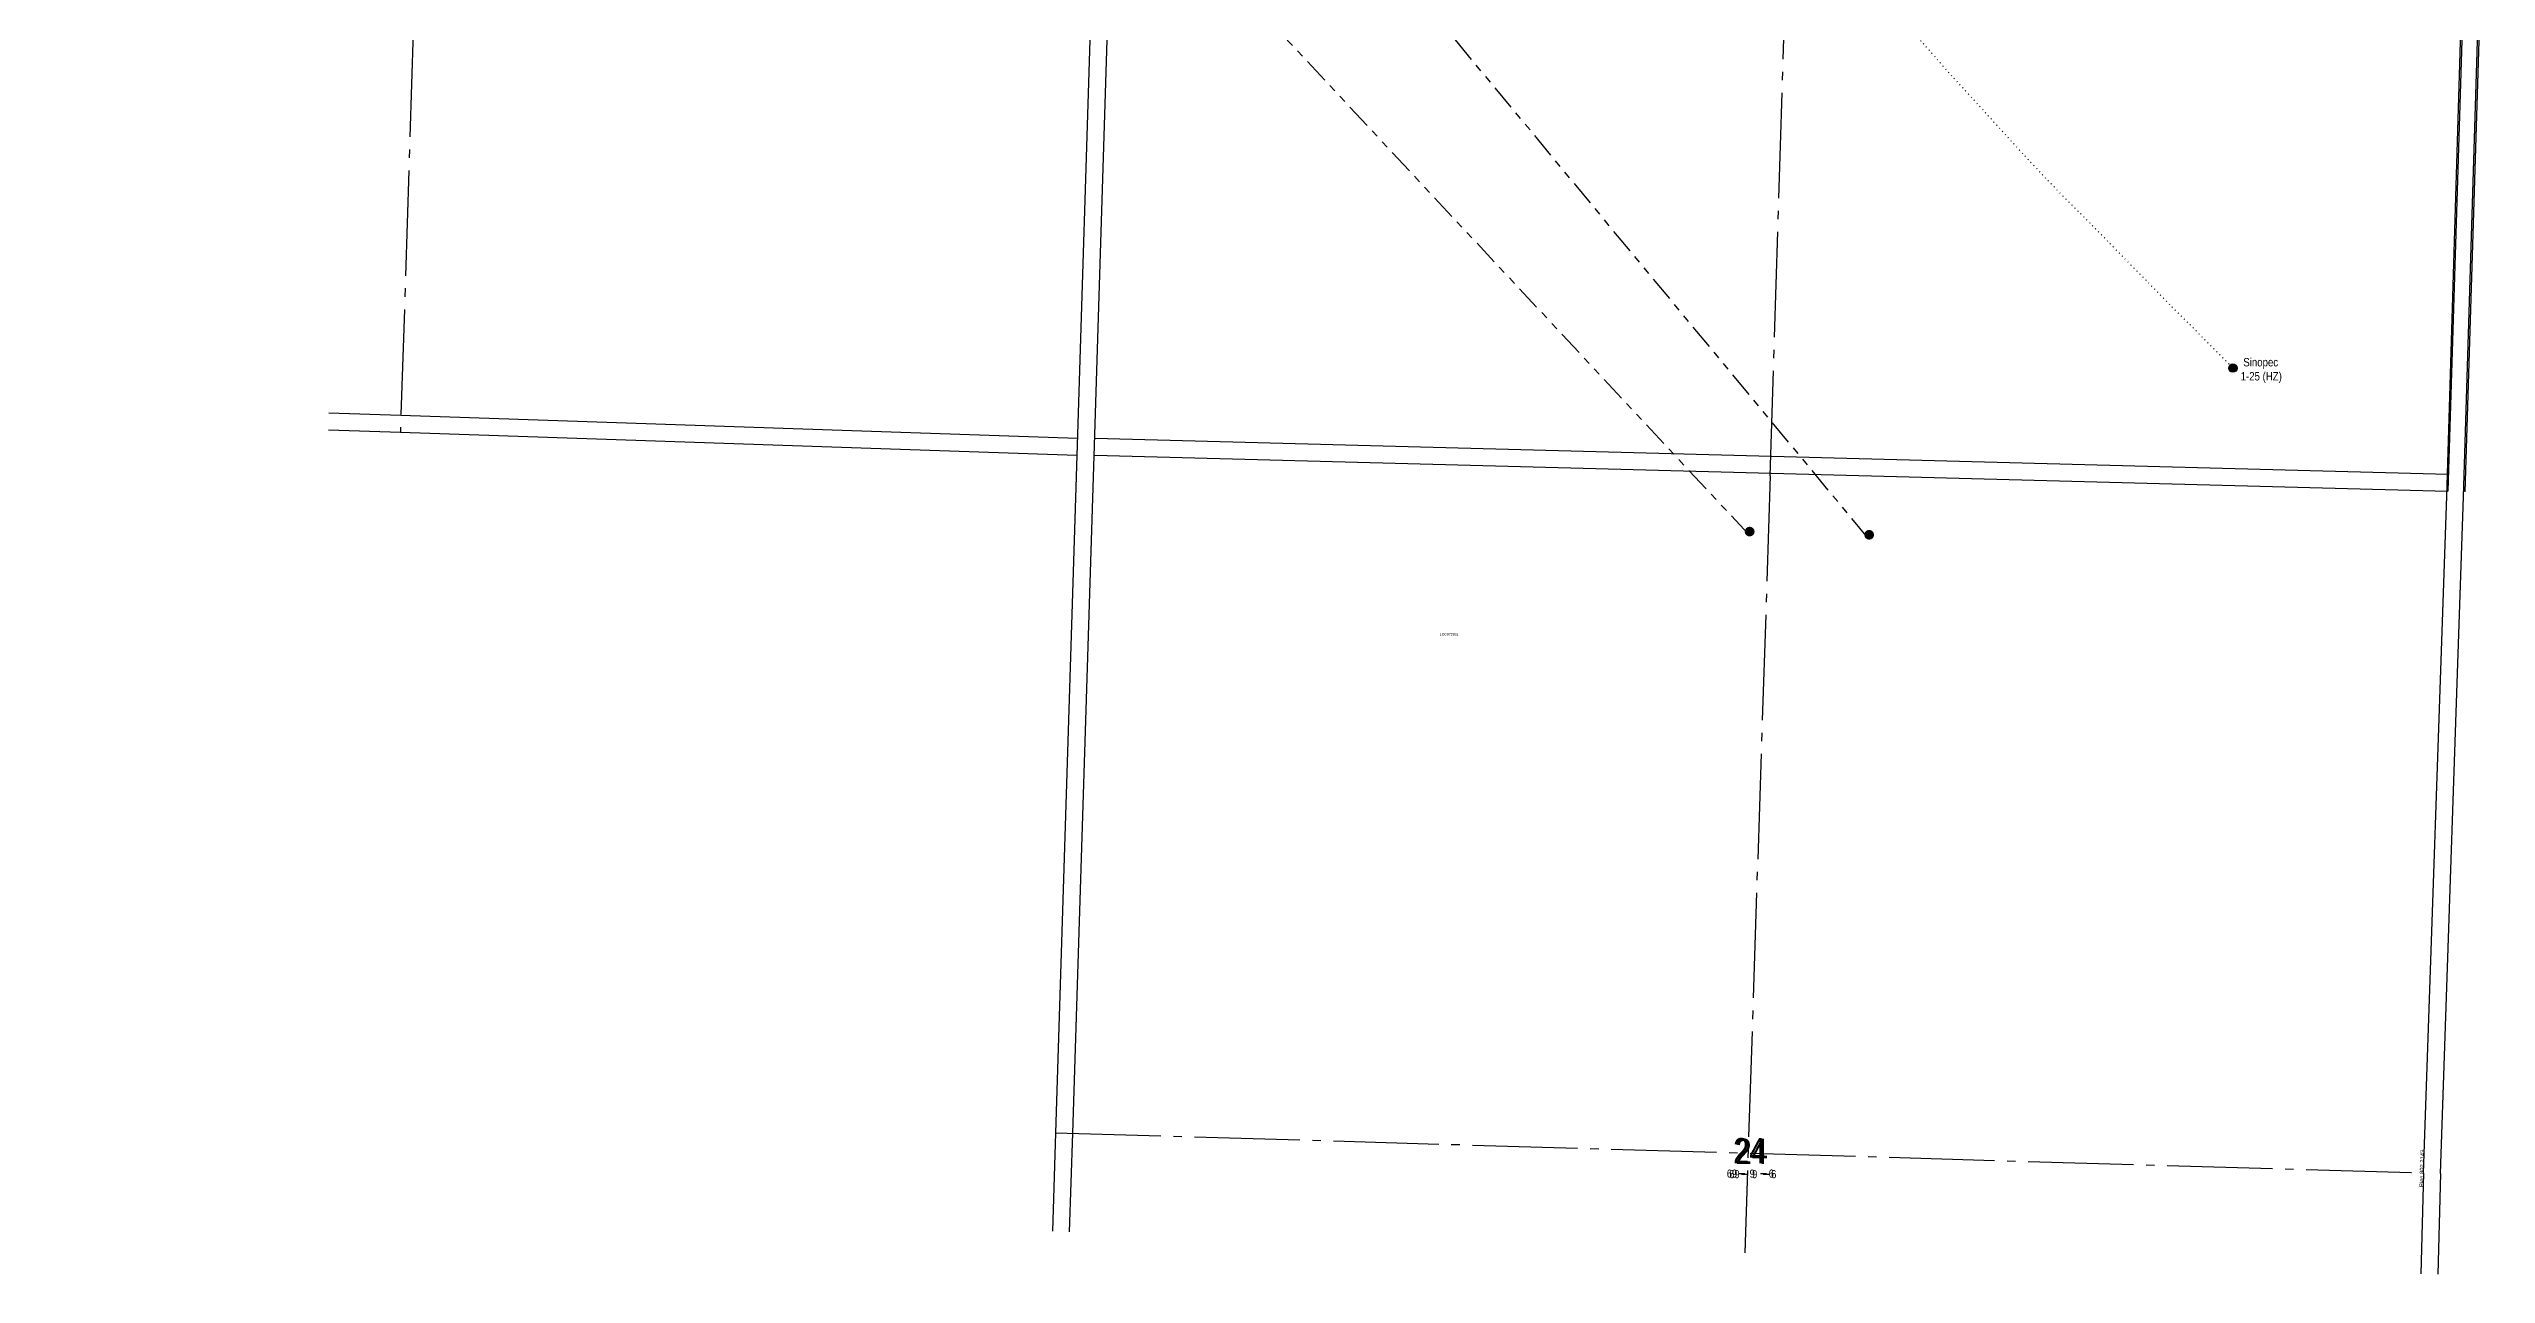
# Model space of a CAD drawing. Extents: x 354611 to 369106, y 6095675 to 6105275.
# Drawn here: x 355070 to 357963, y 6095675 to 6097130 of the extents above; entities that cross this region are included whole.
import ezdxf
from ezdxf.enums import TextEntityAlignment as Align

# ---------------------------------------------------------------- set-up
doc = ezdxf.new("R2010")
doc.units = 0
doc.header["$LTSCALE"] = 5
doc.header["$PDSIZE"] = 0.5
for name, pattern in [('foc-DOT', [1, 0.2, -0.8]), ('foc-DRILLPATH', [14.75, 6, -1.75, 1.75, -1.75, 1.75, -1.75]), ('foc-QUARTERLINE', [33, 25, -3, 2, -3])]:
    doc.linetypes.add(name, pattern=pattern)
doc.layers.get('Defpoints').update_dxf_attribs({"color": 9})
for name, color, linetype in [('10', 1, 'Continuous'), ('9', 3, 'Continuous'), ('ABADATA-DRILL', 8, 'foc-DOT'), ('ABADATA-DRILL-T', 8, 'Continuous'), ('L-BD', 7, 'Continuous'), ('L-MON', 1, 'Continuous'), ('L-SEC', 7, 'Continuous'), ('L-SECLBL', 7, 'Continuous'), ('L-SECQ', 8, 'foc-QUARTERLINE'), ('locations_4c57bcfa-5930-4', 7, 'Continuous'), ('P-PDRILLPATH', 12, 'foc-DRILLPATH')]:
    doc.layers.add(name, color=color, linetype=linetype)
doc.styles.add('80L', font='ARIALN.TTF', dxfattribs={"height": 10})
doc.styles.add('SIMPLEX', font='ARIALN.TTF')

# ---------------------------------------------------------------- blocks, each defined once
blk = doc.blocks.new('plbh')
at = {"layer": 'L-MON'}
h = blk.add_hatch(color=255, dxfattribs=at)
h.dxf.hatch_style = 1
edge = h.paths.add_edge_path()
edge.add_arc((0, 0), 1.16, 0, 360)
h = blk.add_hatch(color=256, dxfattribs=at)
h.dxf.hatch_style = 1
h.paths.add_polyline_path([(-0.96, 0, 1), (0.96, 0, 1)])
h.paths.add_polyline_path([(0.91, 0, -1), (-0.91, 0, -1)], flags=16)
h.paths.add_polyline_path([(0.45, 0, -1), (-0.45, 0, -1)], flags=0)
h = blk.add_hatch(color=256, dxfattribs=at)
h.dxf.hatch_style = 1
h.paths.add_polyline_path([(-0.45, 0, 1), (0.45, 0, 1)])
h.paths.add_polyline_path([(0.4, 0, -1), (-0.4, 0, -1)], flags=16)
at = {"layer": 'L-MON', "color": 240}
for radius in [0.96, 0.91, 0.45, 0.4]:
    blk.add_circle((0, 0), radius, dxfattribs=at)
blk = doc.blocks.new('BH-Existing')
at = {"layer": 'ABADATA-DRILL-T'}
h = blk.add_hatch(color=256, dxfattribs=at)
h.dxf.hatch_style = 1
edge = h.paths.add_edge_path()
edge.add_arc((0, 0), 0.5, 0, 360)
blk.add_circle((0, 0), 0.5, dxfattribs=at)
blk = doc.blocks.new('L-SECLBL')
at = {"layer": '9', "color": 7}
for p, q in [((-5.1, -27.8), (-12.3, -27.8)), ((20.7, -27.8), (13.5, -27.8))]:
    blk.add_line(p, q, dxfattribs=at)
at = {"layer": '10', "color": 2, "style": 'SIMPLEX'}
blk.add_attdef('SEC', text='', height=30, dxfattribs=at).set_placement((0, 0), align=Align.MIDDLE)
at = {"layer": '10', "color": 5, "style": '80L'}
blk.add_attdef('TWP', text='', height=9.5, dxfattribs=at).set_placement((-14.4, -27.4), align=Align.MIDDLE_RIGHT)
blk.add_attdef('RGE', text='', height=9.5, dxfattribs=at).set_placement((3.6, -27.4), align=Align.MIDDLE_CENTER)
blk.add_attdef('MER', text='', height=9.5, dxfattribs=at).set_placement((23.2, -27.4), align=Align.MIDDLE_LEFT)

msp = doc.modelspace()

# ---------------------------------------------------------------- linework, layer by layer
at = {"layer": 'ABADATA-DRILL', "flags": 128}
msp.add_lwpolyline([(355598.931, 6098927.706), (355598.931, 6098927.706), (355598.851, 6098927.408), (355598.838, 6098927.319), (355598.904, 6098927.477), (355599.082, 6098927.731), (355599.525, 6098928.137), (355599.834, 6098928.397), (355600.659, 6098929.151), (355601.348, 6098929.739), (355601.594, 6098929.911), (355601.527, 6098930.003), (355601.354, 6098930.229), (355601.189, 6098930.084), (355601.183, 6098929.574), (355601.364, 6098928.378), (355601.594, 6098927.46), (355601.749, 6098926.664), (355601.876, 6098925.96), (355601.973, 6098925.537), (355602.075, 6098925.293), (355602.229, 6098925.118), (355602.684, 6098924.963), (355602.938, 6098925.075), (355602.841, 6098925.168), (355602.501, 6098925.47), (355602.396, 6098925.643), (355602.311, 6098926.106), (355602.44, 6098926.702), (355602.613, 6098927.387), (355602.795, 6098928.061), (355602.887, 6098928.459), (355602.824, 6098928.341), (355602.845, 6098928.09), (355602.679, 6098927.595), (355602.322, 6098927.046), (355602.228, 6098926.929), (355602.138, 6098926.952), (355602.002, 6098927.057), (355602.026, 6098927.176), (355601.427, 6098927.525), (355600.549, 6098927.914), (355600.335, 6098928.111), (355600.053, 6098928.38), (355599.855, 6098929.047), (355599.906, 6098929.696), (355600.193, 6098929.596), (355600.838, 6098929.145), (355601.223, 6098929.263), (355601.553, 6098929.572), (355601.667, 6098929.719), (355601.597, 6098930.011), (355601.968, 6098930.049), (355602.31, 6098929.788), (355602.938, 6098929.097), (355603.805, 6098928.049), (355604.725, 6098926.808), (355605.635, 6098925.558), (355606.667, 6098924.364), (355607.861, 6098923.225), (355609.117, 6098922.154), (355610.412, 6098921.062), (355611.619, 6098920.002), (355612.617, 6098918.99), (355613.354, 6098917.975), (355613.942, 6098916.956), (355614.607, 6098915.874), (355615.438, 6098914.666), (355616.514, 6098913.261), (355617.667, 6098911.783), (355618.808, 6098910.275), (355620.036, 6098908.624), (355621.495, 6098906.726), (355623.335, 6098904.536), (355625.597, 6098902.071), (355628.32, 6098899.342), (355631.434, 6098896.31), (355634.768, 6098892.96), (355638.271, 6098889.285), (355641.944, 6098885.295), (355645.788, 6098881.038), (355649.796, 6098876.577), (355653.959, 6098871.95), (355658.275, 6098867.108), (355662.784, 6098862.06), (355667.512, 6098856.974), (355672.471, 6098851.891), (355677.618, 6098846.763), (355682.932, 6098841.538), (355688.291, 6098836.162), (355693.625, 6098830.617), (355698.924, 6098824.933), (355704.29, 6098819.157), (355709.753, 6098813.267), (355715.31, 6098807.215), (355719.303, 6098802.883), (355722.58, 6098799.346), (355731.207, 6098790.142), (355734.923, 6098786.23), (355740.996, 6098779.731), (355741.296, 6098779.401), (355747.009, 6098773.213), (355752.991, 6098766.686), (355758.452, 6098760.737), (355759.051, 6098760.087), (355765.129, 6098753.408), (355771.235, 6098746.687), (355777.411, 6098739.954), (355783.768, 6098733.265), (355790.289, 6098726.681), (355795.201, 6098721.72), (355796.857, 6098720.035), (355803.452, 6098713.259), (355810.024, 6098706.393), (355816.582, 6098699.418), (355823.089, 6098692.414), (355829.615, 6098685.37), (355836.129, 6098678.255), (355842.514, 6098671.186), (355848.924, 6098663.965), (355861.921, 6098649.748), (355875.189, 6098635.822), (355888.425, 6098621.877), (355895.014, 6098614.911), (355901.662, 6098607.932), (355908.323, 6098601.044), (355914.575, 6098594.518), (355914.972, 6098594.105), (355928.164, 6098580.012), (355934.679, 6098572.938), (355941.214, 6098565.873), (355947.822, 6098558.886), (355954.542, 6098551.985), (355961.305, 6098545.133), (355968.066, 6098538.261), (355974.798, 6098531.41), (355981.519, 6098524.51), (355988.209, 6098517.58), (355994.858, 6098510.632), (356008.228, 6098496.783), (356021.66, 6098483.022), (356035.09, 6098469.181), (356048.342, 6098455.406), (356061.64, 6098441.489), (356074.978, 6098427.611), (356088.287, 6098413.714), (356101.532, 6098399.749), (356114.767, 6098385.734), (356127.992, 6098371.74), (356141.949, 6098357.191), (356155.287, 6098343.283), (356168.656, 6098329.414), (356182.048, 6098315.625), (356188.716, 6098308.656), (356195.354, 6098301.668), (356208.783, 6098287.787), (356222.296, 6098274.053), (356235.779, 6098260.31), (356249.158, 6098246.431), (356262.549, 6098232.622), (356275.975, 6098218.961), (356289.469, 6098205.248), (356302.842, 6098191.499), (356315.948, 6098177.538), (356328.907, 6098163.372), (356332.878, 6098159.002), (356341.807, 6098149.218), (356354.777, 6098135.092), (356367.768, 6098120.985), (356380.797, 6098106.797), (356393.775, 6098092.6), (356406.701, 6098078.316), (356419.638, 6098064.08), (356432.656, 6098049.892), (356445.654, 6098035.665), (356458.643, 6098021.488), (356471.6, 6098007.252), (356484.463, 6097992.91), (356497.275, 6097978.528), (356510.067, 6097964.138), (356522.829, 6097949.748), (356535.672, 6097935.386), (356548.816, 6097921.364), (356562.196, 6097907.525), (356575.18, 6097894.108), (356589.037, 6097879.883), (356602.52, 6097866.131), (356616.096, 6097852.465), (356629.682, 6097838.809), (356643.298, 6097825.162), (356656.896, 6097811.546), (356670.399, 6097797.803), (356683.974, 6097784.107), (356697.561, 6097770.481), (356711.148, 6097756.845), (356724.764, 6097743.199), (356738.422, 6097729.61), (356752.113, 6097716.091), (356765.658, 6097702.417), (356779.057, 6097688.547), (356792.333, 6097674.581), (356805.596, 6097660.535), (356818.738, 6097646.433), (356831.82, 6097632.353), (356845.024, 6097618.33), (356857.723, 6097604.783), (356870.834, 6097590.672), (356883.965, 6097576.54), (356897.117, 6097562.458), (356910.301, 6097548.435), (356923.535, 6097534.42), (356936.727, 6097520.347), (356949.859, 6097506.266), (356963, 6097492.144), (356976.07, 6097477.984), (356989.129, 6097463.815), (357002.228, 6097449.645), (357015.419, 6097435.521), (357028.642, 6097421.457), (357041.823, 6097407.344), (357054.933, 6097393.223), (357068.105, 6097379.12), (357081.289, 6097365.117), (357094.421, 6097351.016), (357107.48, 6097336.857), (357120.652, 6097322.764), (357133.855, 6097308.7), (357146.986, 6097294.599), (357160.138, 6097280.497), (357173.312, 6097266.484), (357186.556, 6097252.459), (357199.81, 6097238.423), (357213.044, 6097224.399), (357226.278, 6097210.374), (357239.531, 6097196.339), (357252.724, 6097182.285), (357265.815, 6097168.175), (357278.873, 6097153.956), (357291.766, 6097139.612), (357298.146, 6097132.382), (357304.537, 6097125.172), (357317.773, 6097109.967), (357324.112, 6097102.728), (357330.616, 6097095.615), (357337.171, 6097088.539), (357343.695, 6097081.435), (357356.713, 6097067.227), (357363.196, 6097060.094), (357369.648, 6097052.932), (357382.614, 6097038.666), (357395.591, 6097024.449), (357408.576, 6097010.152), (357421.647, 6096996.033), (357434.831, 6096982), (357448.106, 6096968.014), (357461.547, 6096954.192), (357475.101, 6096940.487), (357488.72, 6096926.9), (357502.264, 6096913.206), (357515.706, 6096899.405), (357529.197, 6096885.602), (357542.699, 6096871.838), (357556.254, 6096858.123), (357563.006, 6096851.272), (357569.747, 6096844.381), (357583.209, 6096830.609), (357596.774, 6096816.923), (357610.4, 6096803.256), (357623.975, 6096789.581), (357637.572, 6096775.934), (357646.216, 6096767.251), (357662.437, 6096750.938)], dxfattribs=at)
at = {"layer": 'L-SEC'}
for p, q in [((356316.302, 6097475.815), (356290.238, 6096647.191)), ((356336.404, 6097475.182), (356310.34, 6096646.559)), ((357916.117, 6096598.638), (357941.161, 6097422.841)), ((357942.944, 6097428.883), (357917.402, 6096604.696)), ((357936.22, 6096598.027), (357961.264, 6097422.23)), ((357963.047, 6097428.26), (357937.505, 6096604.073)), ((355488.165, 6096694.482), (355402.41, 6096697.387)), ((356290.919, 6096667.292), (355488.165, 6096694.482)), ((355487.484, 6096674.382), (355402.168, 6096677.271)), ((356290.238, 6096647.191), (355487.484, 6096674.382)), ((356311.683, 6096667.624), (357114.811, 6096646.212)), ((356290.238, 6096647.191), (356264.946, 6095843.11)), ((356310.34, 6096646.559), (356285.048, 6095842.477)), ((356311.147, 6096647.519), (357114.275, 6096626.107)), ((357114.275, 6096626.107), (357917.402, 6096604.696)), ((357114.811, 6096646.212), (357917.938, 6096624.801)), ((357888.708, 6095795.328), (357916.117, 6096598.638)), ((357908.808, 6095794.642), (357936.218, 6096597.952)), ((356264.946, 6095843.11), (356261.266, 6095726.1)), ((356285.048, 6095842.477), (356281.368, 6095725.477)), ((357888.708, 6095795.328), (357885.45, 6095675.745)), ((357908.808, 6095794.642), (357905.552, 6095675.122))]:
    msp.add_line(p, q, dxfattribs=at)
at = {"layer": 'L-SECQ'}
for p, q in [((355540.058, 6098304.815), (355487.484, 6096674.382)), ((357113.251, 6096622.801), (357164.18, 6098253.044)), ((357113.251, 6096622.801), (357083.068, 6095700.622)), ((356264.946, 6095843.11), (357888.708, 6095795.328))]:
    msp.add_line(p, q, dxfattribs=at)
at = {"layer": 'locations_4c57bcfa-5930-4'}
msp.add_point((357662.755, 6096751.209), dxfattribs=at)
at = {"layer": 'P-PDRILLPATH'}
for p, q in [((357087.606, 6096553.547), (355070.143, 6098715.553)), ((357229.206, 6096549.297), (355458.336, 6098687.451))]:
    msp.add_line(p, q, dxfattribs=at)

# ---------------------------------------------------------------- block references
at = {"layer": 'ABADATA-DRILL-T', "xscale": 10, "yscale": 10, "zscale": 10}
msp.add_blockref('BH-Existing', (357662.437, 6096750.938), dxfattribs=at)
at = {"layer": 'L-MON', "xscale": 4.99875285, "yscale": 4.99875285, "zscale": 4.99875285}
for p in [(357088.802, 6096556.779), (357230.684, 6096552.996)]:
    msp.add_blockref('plbh', p, dxfattribs=at)
at = {"layer": 'L-SECLBL', "xscale": 0.99975057, "yscale": 0.99975057, "zscale": 0.99975057}
msp.add_blockref('L-SECLBL', (357088.287, 6095822.052), dxfattribs=at).add_auto_attribs({'SEC': '24', 'TWP': '69', 'RGE': '9', 'MER': '6'})
at = {"layer": 'L-SECLBL', "color": 3, "xscale": 0.99975057, "yscale": 0.99975057, "zscale": 0.99975057}
msp.add_blockref('L-SECLBL', (357091.263, 6095821.284), dxfattribs=at).add_auto_attribs({'SEC': '24', 'TWP': '69', 'RGE': '9', 'MER': '6'})

# ---------------------------------------------------------------- texts
at = {"layer": 'ABADATA-DRILL-T', "insert": (357670.865, 6096762.875), "char_height": 9.99751, "attachment_point": 1, "style": '80L'}
msp.add_mtext_dynamic_manual_height_columns('\\pi3.81781;Sinopec\\P\\pi0.66375;1-25 (HZ)', width=48.39625, gutter_width=49.988, heights=[0], dxfattribs=at)
at = {"layer": 'Defpoints', "color": 3, "insert": (357883.559, 6095778.461), "char_height": 4.99875, "attachment_point": 1, "rotation": 88.257635, "style": '80L'}
msp.add_mtext_dynamic_manual_height_columns('\\pi0.24493;Plan 802 2143', width=36.71546, gutter_width=49.988, heights=[0], dxfattribs=at)
at = {"layer": 'L-BD', "insert": (356721.03, 6096436.356), "char_height": 3, "width": 18.53472, "attachment_point": 1, "style": '80L'}
msp.add_mtext('LOC972631', dxfattribs=at)

doc.saveas('drawing.dxf')
